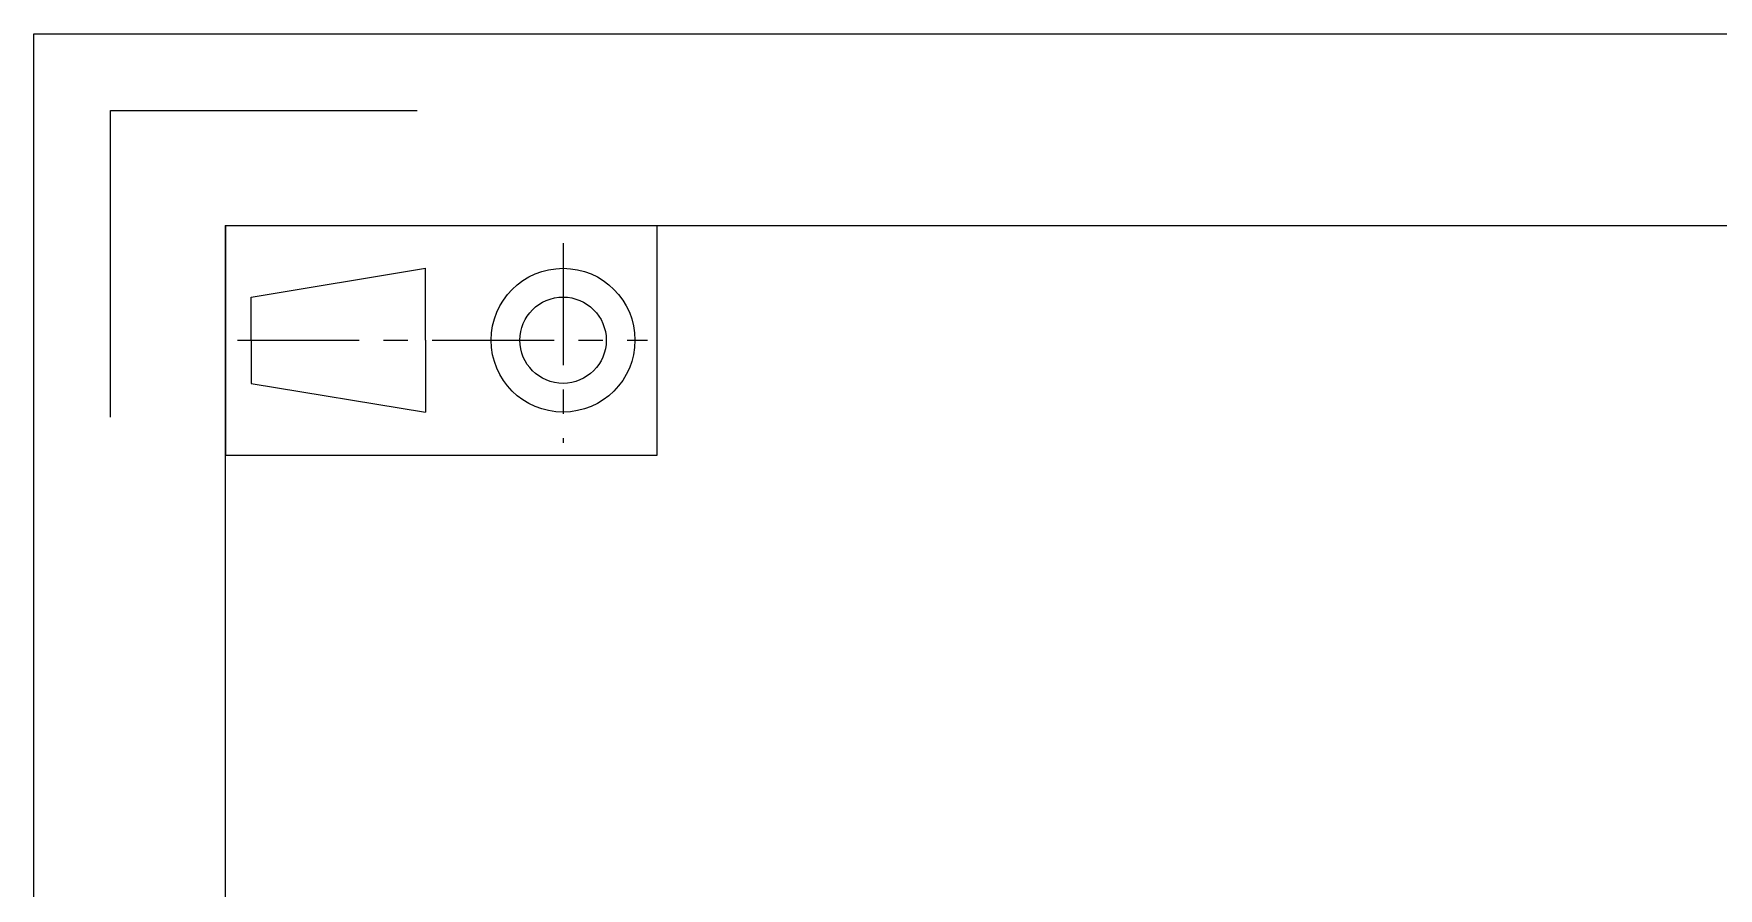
# Model space of a CAD drawing. Header units: millimetres. Extents: x 2260 to 2572, y -21 to 200.
# Drawn here: x 2259.8 to 2352.3, y 152.7 to 199.6 of the extents above; entities that cross this region are included whole.
import ezdxf

# ---------------------------------------------------------------- set-up
doc = ezdxf.new("R2010")
doc.units = ezdxf.units.MM
doc.linetypes.add('CENTER', pattern=[10.16, 6.35, -1.27, 1.27, -1.27])
doc.layers.get('0').update_dxf_attribs({"lineweight": 18})
doc.layers.add('DEFAULT_1', color=7, linetype='CENTER', lineweight=18)

# ---------------------------------------------------------------- blocks, each defined once
blk = doc.blocks.new('96_1')
at = {"color": 7, "linetype": 'Continuous'}
for p, q in [((-11.25, 6), (-11.25, -6)), ((11.25, -6), (11.25, 6)), ((-9.927, 2.25), (-0.823, 3.75)), ((-0.823, 0), (-0.823, 3.75)), ((-9.927, 0), (-9.927, 2.25)), ((-9.927, 0), (-9.927, -2.25)), ((-0.823, 0), (-0.823, -3.75)), ((-9.927, -2.25), (-0.823, -3.75)), ((-11.25, -6), (11.25, -6))]:
    blk.add_line(p, q, dxfattribs=at)
for radius in [3.75, 2.25]:
    blk.add_circle((6.344, 0), radius, dxfattribs=at)
at = {"layer": 'DEFAULT_1', "color": 1, "linetype": 'CENTER'}
for p, q in [((6.344, 5.054), (6.344, -5.356)), ((-10.637, 0), (10.743, 0))]:
    blk.add_line(p, q, dxfattribs=at)

msp = doc.modelspace()

# ---------------------------------------------------------------- linework, layer by layer
at = {"color": 7, "linetype": 'Continuous'}
for p, q in [((2259.795, -21.483), (2259.795, 199.603)), ((2259.795, 199.603), (2572.474, 199.603)), ((2264.006, 178.547), (2264.006, 195.392)), ((2264.006, 195.392), (2280.85, 195.392)), ((2270.323, -10.955), (2270.323, 189.075)), ((2270.323, 189.075), (2561.946, 189.075))]:
    msp.add_line(p, q, dxfattribs=at)

# ---------------------------------------------------------------- block references
at = {"color": 2, "linetype": 'Continuous', "xscale": 1.052792934800071, "yscale": 1.052792934800071, "zscale": 1.052792934800071}
msp.add_blockref('96_1', (2282.177, 182.775), dxfattribs=at)

doc.saveas('drawing.dxf')
